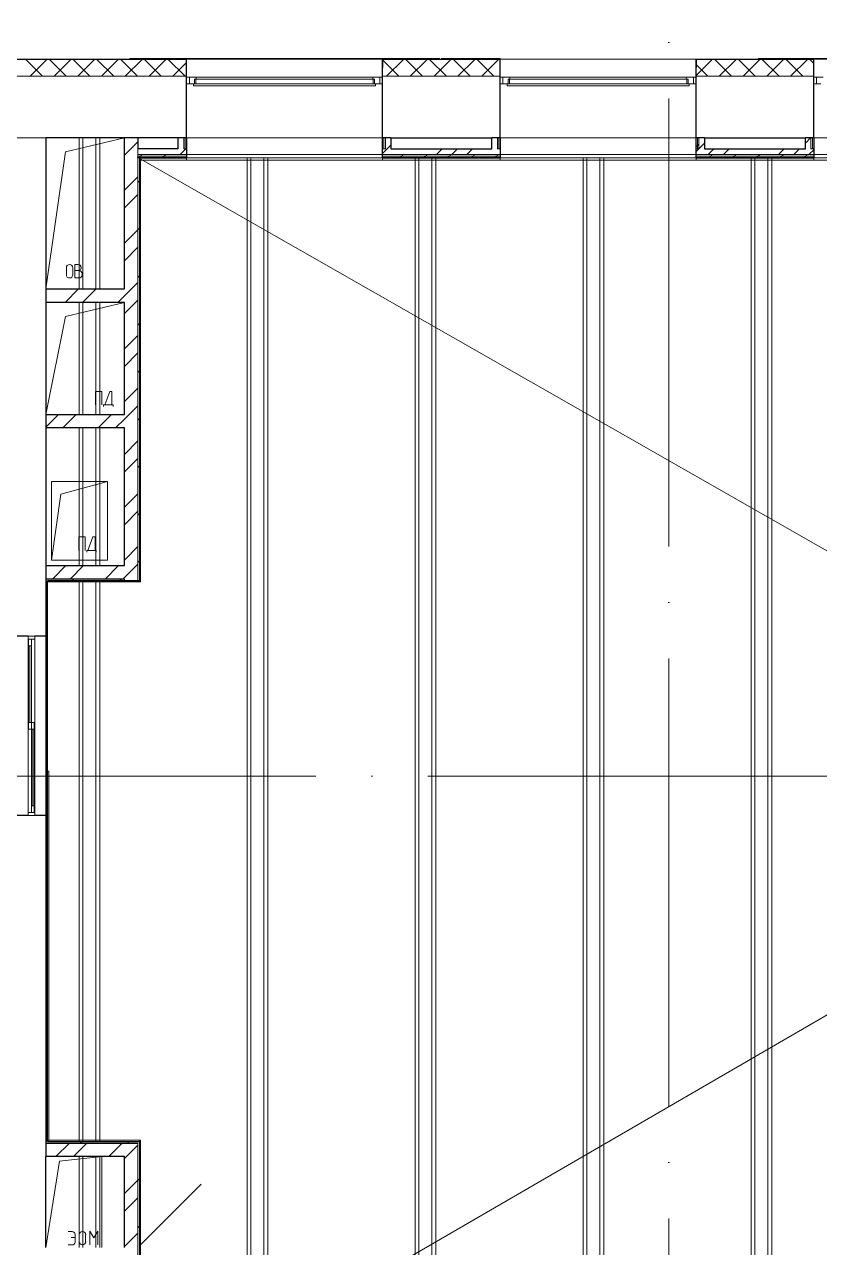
# Model space of a CAD drawing. Header units: millimetres. Extents: x -87434 to 499450, y -468665 to 122144.
# Drawn here: x 281194 to 288292, y 19327 to 30246 of the extents above; entities that cross this region are included whole.
import ezdxf

# ---------------------------------------------------------------- set-up
doc = ezdxf.new("R2010")
doc.units = ezdxf.units.MM
doc.linetypes.add('ADSK_Линия сетки', pattern=[25, 20, -2.5, 0, -2.5])
doc.linetypes.add('ADSK_Сверху', pattern=[450, 300, -150])
for name, color, linetype, lineweight in [('_ Окна', 7, 'Continuous', 9), ('Линии', 252, 'Continuous', 9), ('Оборудование', 8, 'Continuous', 18), ('Ограждение', 252, 'Continuous', 9), ('Окна', 252, 'Continuous', 9), ('Оси', 252, 'Continuous', 9), ('Перекрытие', 252, 'Continuous', 18), ('Стены внутренние', 7, 'Continuous', 18), ('Стены наружные', 7, 'Continuous', 18), ('Стены штриховка', 252, 'Continuous', 9)]:
    doc.layers.add(name, color=color, linetype=linetype, lineweight=lineweight)

# ---------------------------------------------------------------- blocks, each defined once
blk = doc.blocks.new('Перекрытия 1 - Перекрытия 1-1698725-3 этаж копия 1')
at = {"layer": 'Перекрытие', "ltscale": 100}
for p, q in [((4199, 26760), (4199, 25410)), ((4234, 26760), (4234, 25410)), ((4349, 26760), (4349, 25410)), ((4384, 26760), (4384, 25410)), ((5699, 26580), (5699, 15540)), ((5734, 26580), (5734, 15540)), ((5849, 26580), (5849, 15540)), ((5884, 26580), (5884, 15540)), ((7199, 26580), (7199, 15540)), ((7234, 26580), (7234, 15540)), ((7349, 26580), (7349, 15540)), ((7384, 26580), (7384, 15540)), ((8699, 26580), (8699, 15540)), ((8734, 26580), (8734, 15540)), ((8849, 26580), (8849, 15540)), ((8884, 26580), (8884, 15540)), ((10199, 26580), (10199, 15540)), ((10234, 26580), (10234, 15540)), ((10349, 26580), (10349, 15540)), ((10384, 26580), (10384, 15540)), ((4199, 25290), (4199, 24290)), ((4234, 25290), (4234, 24290)), ((4349, 25290), (4349, 24290)), ((4384, 25290), (4384, 24290)), ((4199, 24170), (4199, 22940)), ((4234, 24170), (4234, 22940)), ((4349, 24170), (4349, 22940)), ((4384, 24170), (4384, 22940)), ((4199, 22805), (4199, 17800)), ((4234, 22805), (4234, 17800)), ((4349, 22805), (4349, 17800)), ((4384, 22805), (4384, 17800)), ((4199, 17665), (4199, 16853)), ((4234, 17665), (4234, 16853)), ((4349, 17665), (4349, 16853)), ((4384, 17665), (4384, 16853))]:
    blk.add_line(p, q, dxfattribs=at)
blk = doc.blocks.new('3 этаж')
at = {"color": 251, "lineweight": 18, "true_color": 0x636466}
for p, q in [((282086, 29237), (281561, 29112)), ((281386, 27887), (281561, 29112)), ((281568, 28014), (281568, 28076)), ((281625, 28014), (281625, 28076)), ((281675, 28105), (281645, 28105)), ((281645, 28105), (281645, 27985)), ((281699, 28072), (281699, 28082)), ((281679, 28052), (281645, 28052)), ((281645, 27985), (281682, 27985)), ((281709, 28012), (281709, 28022)), ((282086, 27767), (281561, 27642)), ((281386, 26767), (281561, 27642)), ((281886, 26973), (281829, 26973)), ((281829, 26853), (281829, 26973)), ((281886, 26853), (281886, 26973)), ((281955, 26973), (281911, 26853)), ((281975, 26973), (281955, 26973)), ((281975, 26853), (281975, 26973)), ((281901, 26853), (281901, 26838)), ((281911, 26853), (281901, 26853)), ((281911, 26853), (281975, 26853)), ((281975, 26853), (281985, 26853)), ((281985, 26853), (281985, 26838)), ((281436, 25467), (281436, 26167)), ((281436, 26167), (281936, 26167)), ((281436, 25467), (281436, 26167)), ((281436, 26167), (281936, 26167)), ((281936, 26167), (281519, 26055)), ((281936, 26167), (281936, 25467)), ((281936, 26167), (281936, 25467)), ((281436, 25467), (281519, 26055)), ((281736, 25673), (281679, 25673)), ((281679, 25553), (281679, 25673)), ((281736, 25553), (281736, 25673)), ((281805, 25673), (281761, 25553)), ((281825, 25673), (281805, 25673)), ((281825, 25553), (281825, 25673)), ((281751, 25553), (281751, 25538)), ((281761, 25553), (281751, 25553)), ((281761, 25553), (281825, 25553)), ((281825, 25553), (281835, 25553)), ((281835, 25553), (281835, 25538)), ((281936, 25467), (281436, 25467)), ((281936, 25467), (281436, 25467))]:
    blk.add_line(p, q, dxfattribs=at)
for centre, radius, start, end in [((281597, 28076), 28.7, 0, 180), ((281675, 28082), 23.3, 0, 90), ((281679, 28072), 20, 270, 0), ((281597, 28014), 28.7, 180, 0), ((281679, 28022), 30, 0, 90), ((281682, 28012), 26.7, 270, 0)]:
    blk.add_arc(centre, radius, start, end, dxfattribs=at)
at = {"layer": '_ Окна', "color": 251, "true_color": 0x636466}
for p, q in [((282666, 29777), (282641, 29777)), ((282641, 29719), (282666, 29719)), ((282666, 29719), (282666, 29777)), ((284391, 29777), (284366, 29777)), ((284366, 29777), (284366, 29719)), ((284366, 29719), (284391, 29719)), ((285466, 29777), (285441, 29777)), ((285441, 29719), (285466, 29719)), ((285466, 29719), (285466, 29777)), ((287191, 29777), (287166, 29777)), ((287166, 29777), (287166, 29719)), ((287166, 29719), (287191, 29719)), ((288266, 29777), (288241, 29777)), ((288241, 29719), (288266, 29719)), ((288266, 29719), (288266, 29777)), ((281226, 24787), (281286, 24787)), ((281243, 24701), (281243, 24017)), ((281268, 23273), (281268, 23957)), ((281226, 23187), (281286, 23187))]:
    blk.add_line(p, q, dxfattribs=at)
at = {"layer": '_ Окна', "color": 251, "lineweight": 18, "true_color": 0x636466}
for p, q in [((282725, 29777), (282666, 29777)), ((282666, 29777), (282666, 29719)), ((282666, 29719), (282704, 29719)), ((282712, 29719), (282712, 29760)), ((282712, 29760), (282724, 29760)), ((282730, 29760), (282725, 29777)), ((284306, 29777), (284302, 29760)), ((284366, 29777), (284306, 29777)), ((284308, 29760), (284320, 29760)), ((284320, 29760), (284320, 29719)), ((284328, 29719), (284366, 29719)), ((284366, 29719), (284366, 29777)), ((285525, 29777), (285466, 29777)), ((285466, 29777), (285466, 29719)), ((285466, 29719), (285504, 29719)), ((285512, 29719), (285512, 29760)), ((285512, 29760), (285524, 29760)), ((285530, 29760), (285525, 29777)), ((287106, 29777), (287102, 29760)), ((287166, 29777), (287106, 29777)), ((287108, 29760), (287120, 29760)), ((287120, 29760), (287120, 29719)), ((287128, 29719), (287166, 29719)), ((287166, 29719), (287166, 29777)), ((288325, 29777), (288266, 29777)), ((288266, 29777), (288266, 29719)), ((288266, 29719), (288304, 29719)), ((281226, 24761), (281226, 24787)), ((281226, 24787), (281286, 24787)), ((281286, 24761), (281226, 24761)), ((281231, 24701), (281231, 24761)), ((281256, 24701), (281231, 24701)), ((281256, 24761), (281256, 24701)), ((281286, 24787), (281286, 24761)), ((281231, 23957), (281231, 24017)), ((281231, 24017), (281281, 24017)), ((281281, 23957), (281231, 23957)), ((281256, 24017), (281256, 23957)), ((281281, 24017), (281281, 23957)), ((281256, 23213), (281256, 23273)), ((281256, 23273), (281281, 23273)), ((281281, 23273), (281281, 23213)), ((281286, 23213), (281226, 23213)), ((281226, 23213), (281226, 23187)), ((281226, 23187), (281286, 23187)), ((281286, 23187), (281286, 23213))]:
    blk.add_line(p, q, dxfattribs=at)
at = {"layer": 'Линии', "color": 251, "linetype": 'ADSK_Сверху', "ltscale": 200, "true_color": 0x636466}
for p, q in [((282206, 17837), (301851, 29237)), ((282206, 29062), (301851, 17837))]:
    blk.add_line(p, q, dxfattribs=at)
at = {"layer": 'Линии', "color": 251, "lineweight": 18, "ltscale": 200, "true_color": 0x636466}
for p, q in [((281386, 19329), (281508, 20100)), ((281885, 20142), (281508, 20100)), ((281885, 20142), (281885, 19329)), ((281584, 19472), (281620, 19472)), ((281646, 19446), (281646, 19378)), ((281683, 19381), (281683, 19444)), ((281740, 19381), (281740, 19444)), ((281777, 19475), (281813, 19415)), ((281777, 19352), (281777, 19475)), ((281850, 19475), (281813, 19415)), ((281850, 19352), (281850, 19475)), ((281584, 19352), (281620, 19352)), ((281610, 19420), (281646, 19420))]:
    blk.add_line(p, q, dxfattribs=at)
at = {"layer": 'Линии', "color": 251, "lineweight": 18, "true_color": 0x636466}
for centre, radius, start, end in [((281620, 19446), 26.1, 0, 90), ((281712, 19444), 28.7, 0, 180), ((281620, 19378), 26.1, 270, 0), ((281712, 19381), 28.7, 180, 0)]:
    blk.add_arc(centre, radius, start, end, dxfattribs=at)
at = {"layer": 'Оборудование', "color": 251, "true_color": 0x636466}
blk.add_line((282221, 19344), (282771, 19895), dxfattribs=at)
at = {"layer": 'Ограждение', "color": 251, "true_color": 0x636466}
for p, q in [((282641, 29037), (282641, 29057)), ((284391, 29057), (284391, 29037)), ((285441, 29037), (285441, 29057)), ((287191, 29057), (287191, 29037)), ((288241, 29037), (288241, 29057)), ((301836, 29037), (282221, 29037)), ((282231, 25272), (282231, 29037)), ((284391, 29037), (282641, 29037)), ((287191, 29037), (285441, 29037)), ((289991, 29037), (288241, 29037)), ((281401, 25272), (282231, 25272)), ((282231, 25272), (282221, 25282)), ((281401, 23582), (281411, 23582)), ((281411, 20287), (281411, 23582)), ((281411, 20287), (281401, 20277)), ((282231, 20287), (281411, 20287)), ((282231, 20287), (282221, 20277)), ((282231, 19037), (282231, 20287))]:
    blk.add_line(p, q, dxfattribs=at)
at = {"layer": 'Окна', "color": 251, "true_color": 0x636466}
for p, q in [((282704, 29719), (284328, 29719)), ((282704, 29702), (282704, 29719)), ((284328, 29702), (282704, 29702)), ((282724, 29760), (284308, 29760)), ((282724, 29719), (282724, 29760)), ((284306, 29777), (282725, 29777)), ((284308, 29760), (284308, 29719)), ((284328, 29719), (284328, 29702)), ((285504, 29719), (287128, 29719)), ((285504, 29702), (285504, 29719)), ((287128, 29702), (285504, 29702)), ((285524, 29760), (287108, 29760)), ((285524, 29719), (285524, 29760)), ((287106, 29777), (285525, 29777)), ((287108, 29760), (287108, 29719)), ((287128, 29719), (287128, 29702)), ((281286, 24787), (281226, 24787)), ((281226, 24787), (281226, 23187)), ((281231, 24017), (281231, 24701)), ((281256, 24701), (281256, 24017)), ((281286, 23187), (281286, 24787)), ((281256, 23957), (281256, 23273)), ((281281, 23957), (281281, 23273)), ((281226, 23187), (281286, 23187))]:
    blk.add_line(p, q, dxfattribs=at)
at = {"layer": 'Оси', "color": 251, "linetype": 'ADSK_Линия сетки', "ltscale": 200, "true_color": 0x636466}
for p, q in [((286946, 34587), (286946, -30120)), ((308796, 29237), (237074, 29237)), ((308796, 23537), (237074, 23537))]:
    blk.add_line(p, q, dxfattribs=at)
at = {"layer": 'Перекрытие', "color": 251, "true_color": 0x636466}
blk.add_line((281885, 20142), (281885, 19329), dxfattribs=at)
at = {"layer": 'Стены внутренние', "color": 251, "lineweight": 30, "true_color": 0x636466}
for p, q in [((280286, 29939), (282641, 29939)), ((282641, 29237), (282641, 29939)), ((284391, 29237), (284391, 29939)), ((284391, 29939), (285441, 29939)), ((285441, 29237), (285441, 29939)), ((287191, 29237), (287191, 29939)), ((287191, 29939), (288241, 29939)), ((288241, 29237), (288241, 29939)), ((281386, 29237), (281386, 27887)), ((282086, 29237), (281386, 29237)), ((282566, 29237), (282206, 29237)), ((284466, 29237), (285366, 29237)), ((287266, 29237), (288166, 29237)), ((281386, 27767), (281386, 26767)), ((281386, 26647), (281386, 25417)), ((281226, 24787), (280996, 24787)), ((281386, 24787), (281286, 24787)), ((281226, 23187), (280996, 23187)), ((281386, 23187), (281286, 23187)), ((281386, 19329), (281386, 20142))]:
    blk.add_line(p, q, dxfattribs=at)
at = {"layer": 'Стены внутренние', "color": 251, "linetype": 'Continuous', "lineweight": 9, "true_color": 0x636466}
for p, q in [((281355, 29787), (281205, 29937)), ((281245, 29787), (281395, 29937)), ((281401, 29937), (281400, 29939)), ((281567, 29787), (281417, 29937)), ((281458, 29787), (281608, 29937)), ((281779, 29787), (281629, 29937)), ((281670, 29787), (281820, 29937)), ((281991, 29787), (281841, 29937)), ((281882, 29787), (282032, 29937)), ((282203, 29787), (282053, 29937)), ((282094, 29787), (282244, 29937)), ((282416, 29787), (282266, 29937)), ((282306, 29787), (282456, 29937)), ((282628, 29787), (282478, 29937)), ((282575, 29937), (282574, 29937)), ((284537, 29787), (284393, 29931)), ((284427, 29787), (284577, 29937)), ((284595, 29939), (284594, 29937)), ((284749, 29787), (284599, 29937)), ((284639, 29787), (284789, 29937)), ((284961, 29787), (284811, 29937)), ((284852, 29787), (285002, 29937)), ((285173, 29787), (285023, 29937)), ((285064, 29787), (285214, 29937)), ((285385, 29787), (285235, 29937)), ((285273, 29937), (285272, 29939)), ((285276, 29787), (285426, 29937)), ((287191, 29792), (287335, 29937)), ((287507, 29787), (287357, 29937)), ((287397, 29787), (287547, 29937)), ((287410, 29939), (287409, 29937)), ((287719, 29787), (287569, 29937)), ((287609, 29787), (287759, 29937)), ((287645, 29939), (287644, 29937)), ((287931, 29787), (287781, 29937)), ((287821, 29787), (287971, 29937)), ((288143, 29787), (287993, 29937)), ((288034, 29787), (288184, 29937)), ((288088, 29937), (288087, 29939)), ((288239, 29903), (288205, 29937)), ((282518, 29787), (282639, 29907)), ((284391, 29908), (284393, 29908)), ((287295, 29787), (287193, 29888))]:
    blk.add_line(p, q, dxfattribs=at)
at = {"layer": 'Стены внутренние', "color": 251, "true_color": 0x636466}
for p, q in [((282641, 29939), (284391, 29939)), ((285441, 29939), (287191, 29939)), ((288241, 29939), (289991, 29939)), ((275476, 29787), (282641, 29787)), ((281386, 29787), (280286, 29787)), ((285441, 29787), (284391, 29787)), ((288241, 29787), (287191, 29787)), ((284391, 29237), (282641, 29237)), ((287191, 29237), (285441, 29237)), ((289991, 29237), (288241, 29237))]:
    blk.add_line(p, q, dxfattribs=at)
at = {"layer": 'Стены наружные', "color": 251, "true_color": 0x636466}
for p, q in [((282136, 29944), (284898, 29944)), ((282136, 29944), (282136, 29939)), ((284898, 29939), (284898, 29944)), ((284916, 29944), (285441, 29944)), ((284916, 29939), (284916, 29944)), ((285441, 29939), (285441, 29944)), ((287746, 29939), (287746, 29944)), ((287746, 29944), (290506, 29944)), ((288241, 29944), (288241, 29939)), ((284391, 29087), (282641, 29087)), ((284391, 29057), (282641, 29057)), ((287191, 29087), (285441, 29087)), ((287191, 29057), (285441, 29057)), ((289991, 29087), (288241, 29087)), ((289991, 29057), (288241, 29057))]:
    blk.add_line(p, q, dxfattribs=at)
at = {"layer": 'Стены наружные', "color": 251, "lineweight": 30, "true_color": 0x636466}
for p, q in [((282086, 27887), (282086, 29237)), ((282206, 29237), (282086, 29237)), ((282206, 29237), (282206, 29137)), ((282566, 29137), (282566, 29237)), ((282641, 29237), (282566, 29237)), ((282641, 29237), (282641, 29062)), ((284391, 29062), (284391, 29237)), ((284466, 29237), (284391, 29237)), ((284466, 29237), (284466, 29137)), ((285366, 29137), (285366, 29237)), ((285441, 29237), (285366, 29237)), ((285441, 29237), (285441, 29062)), ((287191, 29062), (287191, 29237)), ((287266, 29237), (287191, 29237)), ((287266, 29237), (287266, 29137)), ((288166, 29137), (288166, 29237)), ((288241, 29237), (288166, 29237)), ((288241, 29237), (288241, 29062)), ((282566, 29137), (282206, 29137)), ((282206, 29062), (282206, 29057)), ((282206, 29057), (282206, 29062)), ((282221, 29057), (282641, 29057)), ((282221, 29057), (282221, 25282)), ((282641, 29057), (282641, 29062)), ((284391, 29057), (284391, 29062)), ((284391, 29057), (285441, 29057)), ((284466, 29137), (285366, 29137)), ((285441, 29057), (285441, 29062)), ((287191, 29057), (287191, 29062)), ((287191, 29057), (288241, 29057)), ((287266, 29137), (288166, 29137)), ((288241, 29057), (288241, 29062)), ((281386, 27887), (282086, 27887)), ((281386, 27887), (281386, 27767)), ((282086, 27767), (281386, 27767)), ((282086, 26767), (282086, 27767)), ((281386, 26767), (282086, 26767)), ((281386, 26767), (281386, 26647)), ((282086, 26647), (281386, 26647)), ((282086, 25417), (282086, 26647)), ((281386, 25417), (282086, 25417)), ((281386, 25417), (281386, 20142)), ((282086, 25297), (281386, 25297)), ((282221, 25282), (281401, 25282)), ((281401, 20277), (281401, 25282)), ((281386, 20262), (282206, 20262)), ((281401, 20277), (282221, 20277)), ((282221, 20277), (282221, 18017)), ((282086, 20142), (281386, 20142)), ((282086, 19329), (282086, 20142))]:
    blk.add_line(p, q, dxfattribs=at)
at = {"layer": 'Стены наружные', "color": 251, "linetype": 'Continuous', "lineweight": 9, "true_color": 0x636466}
for p, q in [((282086, 29082), (282206, 29202)), ((284431, 29137), (284466, 29172)), ((287191, 29156), (287203, 29168)), ((287203, 29168), (287216, 29181)), ((287216, 29138), (287266, 29188)), ((288166, 29190), (288212, 29237)), ((282217, 29062), (282230, 29074)), ((282230, 29074), (282242, 29087)), ((282425, 29057), (282430, 29062)), ((282430, 29062), (282442, 29074)), ((282442, 29074), (282455, 29087)), ((282584, 29087), (282634, 29137)), ((284391, 29097), (284431, 29137)), ((284414, 29137), (284416, 29139)), ((284546, 29057), (284551, 29062)), ((284551, 29062), (284563, 29074)), ((284563, 29074), (284576, 29087)), ((284763, 29062), (284776, 29074)), ((284776, 29074), (284788, 29087)), ((284874, 29087), (284924, 29137)), ((284970, 29057), (284975, 29062)), ((284975, 29062), (284988, 29074)), ((284988, 29074), (285000, 29087)), ((285009, 29087), (285059, 29137)), ((285144, 29087), (285194, 29137)), ((285187, 29062), (285200, 29074)), ((285200, 29074), (285212, 29087)), ((285394, 29057), (285399, 29062)), ((285399, 29062), (285412, 29074)), ((285412, 29074), (285424, 29087)), ((287191, 29113), (287214, 29137)), ((287299, 29087), (287349, 29137)), ((287309, 29062), (287321, 29074)), ((287321, 29074), (287334, 29087)), ((287434, 29087), (287484, 29137)), ((287516, 29057), (287521, 29062)), ((287521, 29062), (287533, 29074)), ((287533, 29074), (287546, 29087)), ((287733, 29062), (287745, 29074)), ((287745, 29074), (287758, 29087)), ((287927, 29087), (287977, 29137)), ((287940, 29057), (287945, 29062)), ((287945, 29062), (287957, 29074)), ((287957, 29074), (287970, 29087)), ((288062, 29087), (288112, 29137)), ((288157, 29062), (288170, 29074)), ((288170, 29074), (288182, 29087)), ((288197, 29087), (288241, 29130)), ((288232, 29137), (288241, 29145)), ((282086, 28768), (282206, 28888)), ((282206, 28838), (282221, 28853)), ((282086, 28610), (282206, 28730)), ((282086, 28296), (282206, 28416)), ((282206, 28414), (282221, 28429)), ((282086, 28139), (282206, 28259)), ((282206, 27989), (282221, 28004)), ((281556, 27767), (281676, 27887)), ((281713, 27767), (281833, 27887)), ((282086, 27825), (282206, 27945)), ((282028, 27767), (282086, 27825)), ((282086, 27668), (282206, 27788)), ((282206, 27565), (282221, 27580)), ((282086, 27353), (282206, 27473)), ((282086, 27196), (282206, 27316)), ((282206, 27141), (282221, 27156)), ((282086, 26882), (282206, 27002)), ((281386, 26653), (281499, 26767)), ((281536, 26647), (281656, 26767)), ((281851, 26647), (281971, 26767)), ((282086, 26725), (282206, 26845)), ((282008, 26647), (282086, 26725)), ((282206, 26716), (282221, 26731)), ((282086, 26410), (282206, 26530)), ((282086, 26253), (282206, 26373)), ((282206, 26292), (282221, 26307)), ((282086, 25939), (282206, 26059)), ((282086, 25782), (282206, 25902)), ((282206, 25868), (282221, 25883)), ((282086, 25467), (282206, 25587)), ((282206, 25444), (282221, 25459)), ((281443, 25297), (281563, 25417)), ((281601, 25297), (281721, 25417)), ((281915, 25297), (282035, 25417)), ((282086, 25310), (282206, 25430)), ((281619, 25282), (281634, 25297)), ((282044, 25282), (282059, 25297)), ((282072, 25297), (282086, 25310)), ((281386, 25048), (281401, 25063)), ((281386, 24624), (281401, 24639)), ((281386, 24199), (281401, 24214)), ((281386, 23775), (281401, 23790)), ((281386, 23351), (281401, 23366)), ((281386, 22927), (281401, 22942)), ((281386, 22502), (281401, 22517)), ((281386, 22078), (281401, 22093)), ((281386, 21654), (281401, 21669)), ((281386, 21230), (281401, 21245)), ((281386, 20805), (281401, 20820)), ((281386, 20381), (281401, 20396)), ((281475, 20142), (281595, 20262)), ((281632, 20142), (281752, 20262)), ((281691, 20262), (281706, 20277)), ((281946, 20142), (282066, 20262)), ((282086, 20124), (282206, 20244)), ((282115, 20262), (282130, 20277)), ((282086, 19810), (282206, 19930)), ((282206, 19928), (282221, 19943)), ((282086, 19653), (282206, 19773)), ((282086, 19338), (282206, 19458)), ((282206, 19504), (282221, 19519))]:
    blk.add_line(p, q, dxfattribs=at)
at = {"layer": 'Стены штриховка', "color": 251, "true_color": 0x636466}
for p, q in [((280948, 29937), (282639, 29937)), ((282639, 29937), (282639, 29863)), ((284393, 29863), (284393, 29937)), ((284393, 29937), (285439, 29937)), ((285439, 29937), (285439, 29863)), ((287193, 29863), (287193, 29937)), ((287193, 29937), (288239, 29937)), ((288239, 29937), (288239, 29863)), ((282639, 29863), (282641, 29863)), ((284391, 29863), (284393, 29863)), ((285439, 29863), (285441, 29863)), ((287191, 29863), (287193, 29863)), ((288239, 29863), (288241, 29863)), ((282616, 29237), (282616, 29137)), ((282628, 29237), (282628, 29137)), ((284403, 29237), (284403, 29137)), ((284416, 29237), (284416, 29137)), ((285416, 29237), (285416, 29137)), ((285428, 29237), (285428, 29137)), ((287203, 29237), (287203, 29137)), ((287216, 29237), (287216, 29137)), ((288216, 29237), (288216, 29137)), ((288228, 29237), (288228, 29137)), ((282206, 29137), (282206, 29062)), ((282641, 29087), (282206, 29087)), ((282641, 29074), (282206, 29074)), ((282641, 29062), (282206, 29062)), ((282206, 29062), (282641, 29062)), ((282206, 25282), (282206, 29057)), ((282206, 29057), (282206, 25297)), ((282641, 29137), (282616, 29137)), ((284416, 29137), (284391, 29137)), ((285441, 29087), (284391, 29087)), ((285441, 29074), (284391, 29074)), ((285441, 29062), (284391, 29062)), ((284391, 29062), (285441, 29062)), ((285441, 29137), (285416, 29137)), ((287216, 29137), (287191, 29137)), ((288241, 29087), (287191, 29087)), ((288241, 29074), (287191, 29074)), ((288241, 29062), (287191, 29062)), ((287191, 29062), (288241, 29062)), ((288241, 29137), (288216, 29137)), ((282086, 25282), (282086, 25297)), ((282206, 17937), (282206, 20262))]:
    blk.add_line(p, q, dxfattribs=at)
at = {"layer": 'Перекрытие', "color": 251, "true_color": 0x636466}
blk.add_blockref('Перекрытия 1 - Перекрытия 1-1698725-3 этаж копия 1', (277482, 2476), dxfattribs=at)

msp = doc.modelspace()

# ---------------------------------------------------------------- block references
msp.add_blockref('3 этаж', (0, -2))

doc.saveas('drawing.dxf')
